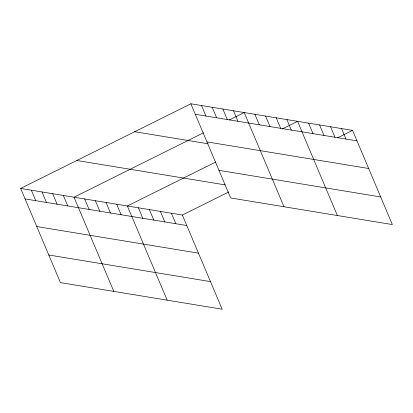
<?xml version="1.0" encoding="UTF-8"?>
<svg xmlns="http://www.w3.org/2000/svg" width="413" height="413" viewBox="0 0 413 413"><rect width="100%" height="100%" fill="white"/><g stroke="black" fill="none" stroke-linecap="round" stroke-linejoin="round"><path stroke-width="0.62" d="M20.65 188.431L182.36 215.034L222.148 309.218L60.437 282.621L20.65 188.431L190.852 103.782L352.563 130.379L392.35 224.569L230.64 197.966L190.852 103.782M203.526 132.795L74.015 197.213L113.802 291.397M229.313 119.971L244.217 112.558L284.005 206.743M215.885 161.968L127.38 205.989L167.167 300.174M282.105 129.032L297.582 121.334L337.369 215.524M182.36 215.034L228.787 191.942M337.664 137.792L352.563 130.379M195.287 114.277L356.997 140.874M206.949 141.891L368.664 168.494M134.684 131.716L208.142 143.796M218.973 170.347L380.683 196.949M76.818 160.497L225.09 184.885M25.085 198.927L186.795 225.529M36.752 226.546L198.462 253.148M48.77 255.002L210.48 281.604M341.566 128.572L346.001 139.067M330.57 126.76L335.005 137.255M319.574 124.953L324.009 135.449M308.578 123.146L313.013 133.642M286.911 119.579L291.341 130.074M276.235 117.824L280.67 128.319M265.564 116.068L269.994 126.564M254.888 114.313L259.323 124.809M233.541 110.803L237.976 121.298M222.87 109.047L227.305 119.543M212.199 107.292L216.629 117.788M201.523 105.537L205.958 116.032M171.364 213.222L175.799 223.717M160.368 211.415L164.802 221.91M149.372 209.608L153.806 220.103M138.376 207.796L142.81 218.291M116.709 204.234L121.138 214.729M106.033 202.478L110.467 212.974M95.362 200.723L99.796 211.219M84.686 198.968L89.12 209.463M63.344 195.457L67.773 205.953M52.668 193.702L57.102 204.198M41.997 191.947L46.432 202.442M31.321 190.192L35.755 200.687"/></g></svg>
